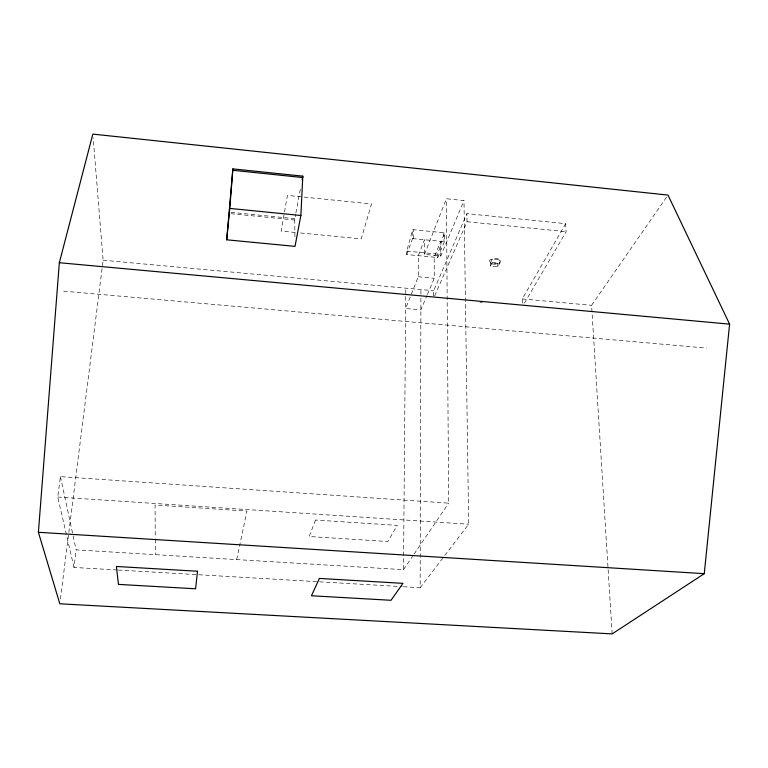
<?xml version="1.0" encoding="UTF-8"?>
<svg xmlns="http://www.w3.org/2000/svg" width="768" height="768" viewBox="0 0 768 768"><rect width="100%" height="100%" fill="white"/><g stroke="black" fill="none" stroke-linecap="round" stroke-linejoin="round"><path stroke-width="0.58" stroke-dasharray="3.84 2.88" d="M424.483 254.4L446.41 198.758L463.987 200.573L440.774 255.965L424.483 254.4L424.502 239.741L418.358 255.667L418.282 276.768L405.658 308.496L420.874 309.869L426.874 295.699M437.779 257.53L437.779 254.112L444.307 232.771L412.646 229.632L406.762 251.117L406.723 254.544L437.779 257.53L444.365 241.69L444.307 232.771M403.392 586.733L420.163 587.712L420.912 295.526M420.912 294.336L420.922 289.555M406.723 254.544L412.598 238.579L412.646 229.632M413.424 238.656L413.472 229.718M73.152 535.93L76.147 549.878L403.478 569.674L405.83 288.163M294.922 236.774L294.73 220.003L295.661 214.07M117.11 569.971L73.987 567.446L76.147 549.878M60.432 599.05L68.669 533.654M68.822 532.474L103.133 260.208L93.13 137.664M73.987 567.446L57.744 497.05L60.432 476.621L448.694 503.155L446.41 198.758M295.882 212.928L300.422 188.794M236.669 559.584L246.96 511.085L155.05 505.027L155.27 538.118M427.334 294.614L434.256 278.266L434.198 257.184L440.698 241.334L440.774 255.965M433.69 296.045L433.68 290.736L466.896 213.629L565.68 223.651L566.122 231.677L524.352 303.235M434.65 295.987L467.021 221.712L466.896 213.629M490.32 262.886L492.163 259.171L499.594 259.891L499.69 263.213L497.798 266.909L490.397 266.198L490.32 262.886L497.712 263.597L499.594 259.891M490.397 266.198L492.25 262.502L492.163 259.171M522.442 303.139L522.288 298.915L565.68 223.651M403.478 569.674L413.453 555.005M414.115 554.026L448.694 503.155M612.154 633.898L591.581 305.318L667.987 195.082M420.163 587.712L444.058 556.435M444.787 555.494L468.682 524.218L463.987 200.573M118.31 570.038L318.346 581.75M319.546 581.818L402.202 586.656M57.744 497.05L468.682 524.218M63.686 291.158L706.493 348.106M103.133 260.208L433.68 290.736M522.288 298.915L591.581 305.318M479.904 302.4L482.275 302.621M418.282 276.768L434.256 278.266M295.277 232.464L281.146 231.082L287.424 195.408L371.51 203.942L361.238 238.886L299.99 232.915M406.762 251.117L437.779 254.112M492.25 262.502L499.69 263.213M231.005 212.352L294.797 218.669M230.899 213.696L294.73 220.003M412.598 238.579L444.365 241.69M467.021 221.712L566.122 231.677M60.432 476.621L72.902 534.758M497.712 263.597L497.798 266.909M443.914 232.733L443.971 241.651M155.28 539.309L155.376 554.669M315.504 520.032L309.187 536.506L387.782 541.498L397.296 525.379L315.504 520.032M492.106 263.914A5.818 2.87 -2.1 0 0 500.794 261.158A5.818 2.87 -2.1 0 0 492.048 258.941A5.818 2.87 -2.1 0 0 492.106 263.914"/><path stroke-width="1.15" d="M300.874 215.482L302.803 176.15L232.867 168.893L226.704 239.808L295.027 246.365L300.874 215.482L229.776 208.416L232.867 168.893M38.4 532.291L59.338 262.723L92.842 134.102L667.987 195.082L729.6 324.144L704.266 573.667L612.154 633.898L59.827 603.802L38.4 532.291L704.266 573.667M226.704 239.808L229.776 208.416M302.15 179.597L302.803 176.15M59.338 262.723L729.6 324.144M232.762 170.285L302.736 177.542M197.51 571.248L195.581 588.787L118.445 584.39L116.41 566.467L197.51 571.248M319.392 578.429L311.453 595.757L391.027 600.288L402.97 583.354L319.392 578.429"/></g></svg>
